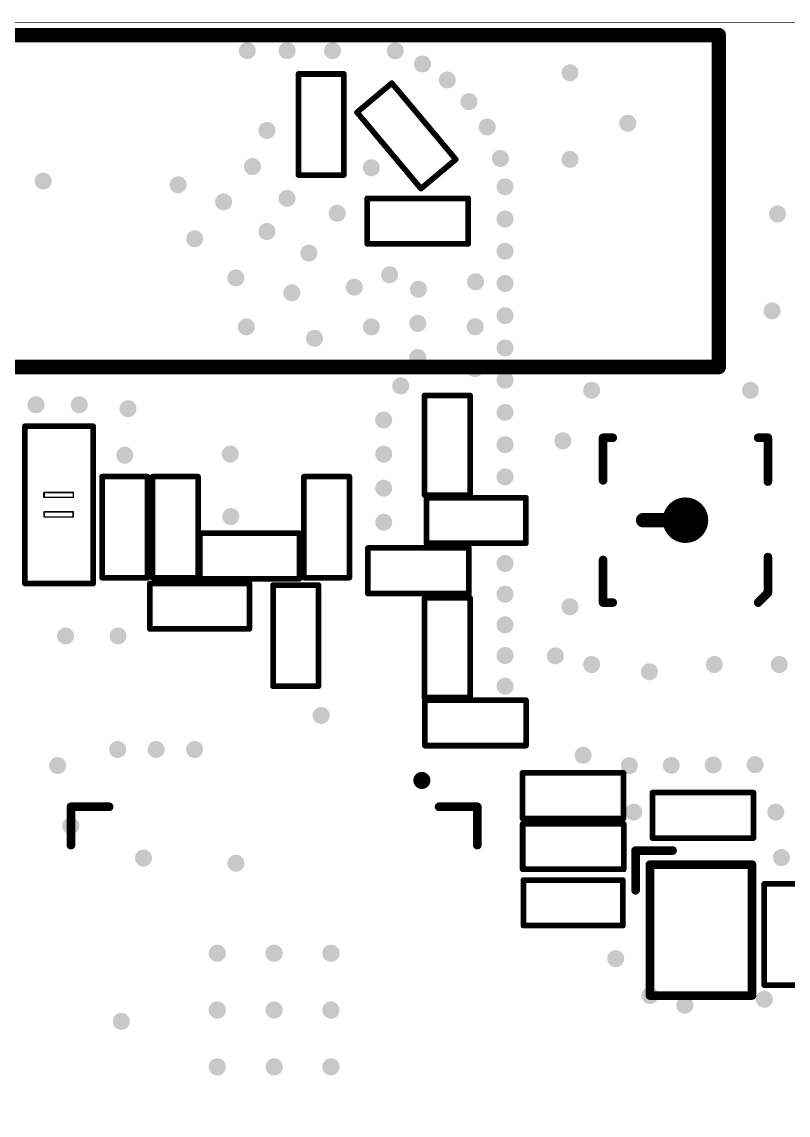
# Model space of a CAD drawing. Header units: millimetres. Extents: x -1.7 to 41.7, y -1.5 to 68.7.
# Drawn here: x 9.12 to 22.61, y 49.47 to 68.71 of the extents above; entities that cross this region are included whole.
import ezdxf

# ---------------------------------------------------------------- set-up
doc = ezdxf.new("R2010")
doc.units = ezdxf.units.MM
for name, color, linetype in [('KeepOutLayer', 6, 'Continuous'), ('TopOverlay', 2, 'Continuous'), ('ViaHoleLayer', 16, 'Continuous')]:
    doc.layers.add(name, color=color, linetype=linetype)

# ---------------------------------------------------------------- blocks, each defined once
blk = doc.blocks.new('RES_0402_19')
at = {"layer": 'TopOverlay', "const_width": 0.1}
for points in [[(-0.876, -0.4), (-0.876, 0.4)], [(-0.876, 0.4), (0.876, 0.4)], [(0.876, -0.4), (0.876, 0.4)], [(-0.876, -0.4), (0.876, -0.4)]]:
    blk.add_lwpolyline(points, dxfattribs=at)
at = {"layer": 'TopOverlay', "const_width": 0.05}
for points in [[(-0.901, 0.4, 1), (-0.851, 0.4, 1)], [(-0.901, 0.4, 1), (-0.851, 0.4, 1)], [(0.851, 0.4, 1), (0.901, 0.4, 1)], [(0.851, 0.4, 1), (0.901, 0.4, 1)], [(-0.901, -0.4, 1), (-0.851, -0.4, 1)], [(-0.901, -0.4, 1), (-0.851, -0.4, 1)], [(0.851, -0.4, 1), (0.901, -0.4, 1)], [(0.851, -0.4, 1), (0.901, -0.4, 1)]]:
    blk.add_lwpolyline(points, format="xyb", close=True, dxfattribs=at)
blk = doc.blocks.new('CAP_0402_20')
at = {"layer": 'TopOverlay', "const_width": 0.1}
for points in [[(-0.889, 0.4), (-0.889, -0.4)], [(0.889, 0.4), (-0.889, 0.4)], [(0.889, 0.4), (0.889, -0.4)], [(0.889, -0.4), (-0.889, -0.4)]]:
    blk.add_lwpolyline(points, dxfattribs=at)
at = {"layer": 'TopOverlay', "const_width": 0.05}
for points in [[(-0.914, 0.4, 1), (-0.864, 0.4, 1)], [(-0.914, 0.4, 1), (-0.864, 0.4, 1)], [(0.864, 0.4, 1), (0.914, 0.4, 1)], [(0.864, 0.4, 1), (0.914, 0.4, 1)], [(-0.914, -0.4, 1), (-0.864, -0.4, 1)], [(-0.914, -0.4, 1), (-0.864, -0.4, 1)], [(0.864, -0.4, 1), (0.914, -0.4, 1)], [(0.864, -0.4, 1), (0.914, -0.4, 1)]]:
    blk.add_lwpolyline(points, format="xyb", close=True, dxfattribs=at)
blk = doc.blocks.new('CAP_0402_21')
at = {"layer": 'TopOverlay', "const_width": 0.1}
for points in [[(-0.889, -0.4), (-0.889, 0.4)], [(0.889, 0.4), (-0.889, 0.4)], [(0.889, -0.4), (0.889, 0.4)], [(0.889, -0.4), (-0.889, -0.4)]]:
    blk.add_lwpolyline(points, dxfattribs=at)
at = {"layer": 'TopOverlay', "const_width": 0.05}
for points in [[(-0.914, 0.4, 1), (-0.864, 0.4, 1)], [(-0.914, 0.4, 1), (-0.864, 0.4, 1)], [(0.864, 0.4, 1), (0.914, 0.4, 1)], [(0.864, 0.4, 1), (0.914, 0.4, 1)], [(-0.914, -0.4, 1), (-0.864, -0.4, 1)], [(-0.914, -0.4, 1), (-0.864, -0.4, 1)], [(0.864, -0.4, 1), (0.914, -0.4, 1)], [(0.864, -0.4, 1), (0.914, -0.4, 1)]]:
    blk.add_lwpolyline(points, format="xyb", close=True, dxfattribs=at)
blk = doc.blocks.new('RES_0402_76')
at = {"layer": 'TopOverlay', "const_width": 0.1}
for points in [[(-0.876, -0.4), (-0.876, 0.4)], [(-0.876, 0.4), (0.876, 0.4)], [(0.876, -0.4), (0.876, 0.4)], [(-0.876, -0.4), (0.876, -0.4)]]:
    blk.add_lwpolyline(points, dxfattribs=at)
at = {"layer": 'TopOverlay', "const_width": 0.05}
for points in [[(-0.901, 0.4, 1), (-0.851, 0.4, 1)], [(-0.901, 0.4, 1), (-0.851, 0.4, 1)], [(0.851, 0.4, 1), (0.901, 0.4, 1)], [(0.851, 0.4, 1), (0.901, 0.4, 1)], [(-0.901, -0.4, 1), (-0.851, -0.4, 1)], [(-0.901, -0.4, 1), (-0.851, -0.4, 1)], [(0.851, -0.4, 1), (0.901, -0.4, 1)], [(0.851, -0.4, 1), (0.901, -0.4, 1)]]:
    blk.add_lwpolyline(points, format="xyb", close=True, dxfattribs=at)
blk = doc.blocks.new('QFN_56_7X7_78')
at = {"layer": 'ViaHoleLayer'}
h = blk.add_hatch(color=16, dxfattribs=at)
edge = h.paths.add_edge_path()
edge.add_arc((-1, 1), 0.152, 0, 360)
h = blk.add_hatch(color=16, dxfattribs=at)
edge = h.paths.add_edge_path()
edge.add_arc((0, 1), 0.152, 0, 360)
h = blk.add_hatch(color=16, dxfattribs=at)
edge = h.paths.add_edge_path()
edge.add_arc((1, 1), 0.152, 0, 360)
h = blk.add_hatch(color=16, dxfattribs=at)
edge = h.paths.add_edge_path()
edge.add_arc((-1, 0), 0.152, 0, 360)
h = blk.add_hatch(color=16, dxfattribs=at)
edge = h.paths.add_edge_path()
edge.add_arc((0, 0), 0.152, 0, 360)
h = blk.add_hatch(color=16, dxfattribs=at)
edge = h.paths.add_edge_path()
edge.add_arc((1, 0), 0.152, 0, 360)
h = blk.add_hatch(color=16, dxfattribs=at)
edge = h.paths.add_edge_path()
edge.add_arc((-1, -1), 0.152, 0, 360)
h = blk.add_hatch(color=16, dxfattribs=at)
edge = h.paths.add_edge_path()
edge.add_arc((0.001, -1), 0.152, 0, 360)
h = blk.add_hatch(color=16, dxfattribs=at)
edge = h.paths.add_edge_path()
edge.add_arc((1, -1), 0.152, 0, 360)
at = {"layer": 'TopOverlay', "const_width": 0.152}
for points in [[(-2.903, 3.576), (-3.576, 3.576)], [(-3.576, 2.903), (-3.576, 3.576)], [(3.576, 3.576), (2.903, 3.576)], [(3.576, 2.903), (3.576, 3.576)], [(-3.576, -3.576), (-3.576, -2.903)], [(3.576, -3.576), (3.576, -2.903)], [(-2.903, -3.576), (-3.576, -3.576)], [(3.576, -3.576), (2.903, -3.576)]]:
    blk.add_lwpolyline(points, dxfattribs=at)
at = {"layer": 'TopOverlay'}
for points, const_width in [([(-3.614, 3.576, 1), (-3.538, 3.576, 1)], 0.0762), ([(-3.614, 3.576, 1), (-3.538, 3.576, 1)], 0.0762), ([(-2.941, 3.576, 1), (-2.864, 3.576, 1)], 0.0762), ([(2.864, 3.576, 1), (2.941, 3.576, 1)], 0.0762), ([(3.538, 3.576, 1), (3.614, 3.576, 1)], 0.0762), ([(3.538, 3.576, 1), (3.614, 3.576, 1)], 0.0762), ([(-3.614, 2.903, 1), (-3.538, 2.903, 1)], 0.0762), ([(3.538, 2.903, 1), (3.614, 2.903, 1)], 0.0762), ([(-3.965, 2.6, 1), (-4.115, 2.6, 1)], 0.15), ([(-4.152, 2.6, 1), (-4.077, 2.6, 1)], 0.075), ([(-4.002, 2.6, 1), (-3.927, 2.6, 1)], 0.075), ([(-3.614, -2.903, 1), (-3.538, -2.903, 1)], 0.0762), ([(3.538, -2.903, 1), (3.614, -2.903, 1)], 0.0762), ([(-3.614, -3.576, 1), (-3.538, -3.576, 1)], 0.0762), ([(-3.614, -3.576, 1), (-3.538, -3.576, 1)], 0.0762), ([(-2.941, -3.576, 1), (-2.864, -3.576, 1)], 0.0762), ([(2.864, -3.576, 1), (2.941, -3.576, 1)], 0.0762), ([(3.538, -3.576, 1), (3.614, -3.576, 1)], 0.0762), ([(3.538, -3.576, 1), (3.614, -3.576, 1)], 0.0762)]:
    blk.add_lwpolyline(points, format="xyb", close=True, dxfattribs=dict(at, const_width=const_width))
blk = doc.blocks.new('SMD_2016_79')
at = {"layer": 'TopOverlay', "const_width": 0.152}
for points in [[(1.202, 0.899), (-1.1, 0.899)], [(-1.1, -0.851), (-1.1, 0.899)], [(1.202, -0.899), (1.202, 0.899)], [(-1.349, -1.151), (-1.349, -0.5)], [(-1.1, -0.899), (-1.1, -0.851)], [(1.202, -0.899), (-1.1, -0.899)], [(-0.65, -1.151), (-1.349, -1.151)]]:
    blk.add_lwpolyline(points, dxfattribs=at)
at = {"layer": 'TopOverlay', "const_width": 0.0762}
for points in [[(-1.138, 0.899, 1), (-1.062, 0.899, 1)], [(-1.138, 0.899, 1), (-1.062, 0.899, 1)], [(1.164, 0.899, 1), (1.24, 0.899, 1)], [(1.164, 0.899, 1), (1.24, 0.899, 1)], [(-1.387, -0.5, 1), (-1.311, -0.5, 1)], [(-1.138, -0.851, 1), (-1.062, -0.851, 1)], [(-1.138, -0.851, 1), (-1.062, -0.851, 1)], [(-1.138, -0.899, 1), (-1.062, -0.899, 1)], [(-1.138, -0.899, 1), (-1.062, -0.899, 1)], [(1.164, -0.899, 1), (1.24, -0.899, 1)], [(1.164, -0.899, 1), (1.24, -0.899, 1)], [(-1.387, -1.151, 1), (-1.311, -1.151, 1)], [(-1.387, -1.151, 1), (-1.311, -1.151, 1)], [(-0.688, -1.151, 1), (-0.612, -1.151, 1)]]:
    blk.add_lwpolyline(points, format="xyb", close=True, dxfattribs=at)
blk = doc.blocks.new('RES_0402_86')
at = {"layer": 'TopOverlay', "const_width": 0.1}
for points in [[(-0.876, 0.4), (-0.876, -0.4)], [(0.876, 0.4), (-0.876, 0.4)], [(0.876, 0.4), (0.876, -0.4)], [(0.876, -0.4), (-0.876, -0.4)]]:
    blk.add_lwpolyline(points, dxfattribs=at)
at = {"layer": 'TopOverlay', "const_width": 0.05}
for points in [[(-0.901, 0.4, 1), (-0.851, 0.4, 1)], [(-0.901, 0.4, 1), (-0.851, 0.4, 1)], [(0.851, 0.4, 1), (0.901, 0.4, 1)], [(0.851, 0.4, 1), (0.901, 0.4, 1)], [(-0.901, -0.4, 1), (-0.851, -0.4, 1)], [(-0.901, -0.4, 1), (-0.851, -0.4, 1)], [(0.851, -0.4, 1), (0.901, -0.4, 1)], [(0.851, -0.4, 1), (0.901, -0.4, 1)]]:
    blk.add_lwpolyline(points, format="xyb", close=True, dxfattribs=at)
blk = doc.blocks.new('RES_0402_88')
at = {"layer": 'TopOverlay', "const_width": 0.1}
for points in [[(-0.876, 0.4), (-0.876, -0.4)], [(-0.876, 0.4), (0.876, 0.4)], [(0.876, 0.4), (0.876, -0.4)], [(-0.876, -0.4), (0.876, -0.4)]]:
    blk.add_lwpolyline(points, dxfattribs=at)
at = {"layer": 'TopOverlay', "const_width": 0.05}
for points in [[(-0.901, 0.4, 1), (-0.851, 0.4, 1)], [(-0.901, 0.4, 1), (-0.851, 0.4, 1)], [(0.851, 0.4, 1), (0.901, 0.4, 1)], [(0.851, 0.4, 1), (0.901, 0.4, 1)], [(-0.901, -0.4, 1), (-0.851, -0.4, 1)], [(-0.901, -0.4, 1), (-0.851, -0.4, 1)], [(0.851, -0.4, 1), (0.901, -0.4, 1)], [(0.851, -0.4, 1), (0.901, -0.4, 1)]]:
    blk.add_lwpolyline(points, format="xyb", close=True, dxfattribs=at)
blk = doc.blocks.new('RES_0402_91')
at = {"layer": 'TopOverlay', "const_width": 0.1}
for points in [[(-0.876, -0.4), (-0.876, 0.4)], [(-0.876, 0.4), (0.876, 0.4)], [(0.876, -0.4), (0.876, 0.4)], [(-0.876, -0.4), (0.876, -0.4)]]:
    blk.add_lwpolyline(points, dxfattribs=at)
at = {"layer": 'TopOverlay', "const_width": 0.05}
for points in [[(-0.901, 0.4, 1), (-0.851, 0.4, 1)], [(-0.901, 0.4, 1), (-0.851, 0.4, 1)], [(0.851, 0.4, 1), (0.901, 0.4, 1)], [(0.851, 0.4, 1), (0.901, 0.4, 1)], [(-0.901, -0.4, 1), (-0.851, -0.4, 1)], [(-0.901, -0.4, 1), (-0.851, -0.4, 1)], [(0.851, -0.4, 1), (0.901, -0.4, 1)], [(0.851, -0.4, 1), (0.901, -0.4, 1)]]:
    blk.add_lwpolyline(points, format="xyb", close=True, dxfattribs=at)
blk = doc.blocks.new('ANT_IPEX_1_96')
at = {"layer": 'TopOverlay'}
for points, const_width in [([(-1.4, 1.45), (-1.45, 1.45)], 0.152), ([(-1.45, 1.4), (-1.45, 1.45)], 0.152), ([(-1.45, 1.28), (-1.45, 1.4)], 0.152), ([(-0.68, 1.45), (-1.4, 1.45)], 0.152), ([(1.1, 1.45), (0.65, 1.45)], 0.152), ([(1.28, 1.45), (1.1, 1.45)], 0.152), ([(1.447, 1.28), (1.277, 1.45)], 0.152), ([(1.45, 1.28), (1.28, 1.45)], 0.152), ([(1.45, 1.28), (1.447, 1.28)], 0.152), ([(0, -0.744), (0, -0.3)], 0.254), ([(-1.45, -1.3), (-1.45, -1.28)], 0.152), ([(-1.45, -1.45), (-1.45, -1.3)], 0.152), ([(1.45, -1.3), (1.45, -1.28)], 0.152), ([(1.45, -1.45), (1.45, -1.3)], 0.152), ([(-0.701, -1.45), (-1.45, -1.45)], 0.152), ([(1.097, -1.45), (0.701, -1.45)], 0.152), ([(1.45, -1.45), (1.097, -1.45)], 0.152)]:
    blk.add_lwpolyline(points, dxfattribs=dict(at, const_width=const_width))
for points, const_width in [([(-1.488, 1.45, 1), (-1.412, 1.45, 1)], 0.076), ([(-1.488, 1.45, 1), (-1.412, 1.45, 1)], 0.076), ([(-1.488, 1.4, 1), (-1.412, 1.4, 1)], 0.076), ([(-1.488, 1.4, 1), (-1.412, 1.4, 1)], 0.076), ([(-1.488, 1.28, 1), (-1.412, 1.28, 1)], 0.076), ([(-1.438, 1.45, 1), (-1.362, 1.45, 1)], 0.076), ([(-1.438, 1.45, 1), (-1.362, 1.45, 1)], 0.076), ([(-0.718, 1.45, 1), (-0.642, 1.45, 1)], 0.076), ([(0.612, 1.45, 1), (0.688, 1.45, 1)], 0.076), ([(1.062, 1.45, 1), (1.138, 1.45, 1)], 0.076), ([(1.062, 1.45, 1), (1.138, 1.45, 1)], 0.076), ([(1.239, 1.45, 1), (1.315, 1.45, 1)], 0.076), ([(1.242, 1.45, 1), (1.318, 1.45, 1)], 0.076), ([(1.242, 1.45, 1), (1.318, 1.45, 1)], 0.076), ([(1.409, 1.28, 1), (1.485, 1.28, 1)], 0.076), ([(1.409, 1.28, 1), (1.485, 1.28, 1)], 0.076), ([(1.412, 1.28, 1), (1.488, 1.28, 1)], 0.076), ([(1.412, 1.28, 1), (1.488, 1.28, 1)], 0.076), ([(0.2, 0, 1), (-0.2, 0, 1)], 0.4), ([(-0.3, 0, 1), (-0.1, 0, 1)], 0.2), ([(0.1, 0, 1), (0.3, 0, 1)], 0.2), ([(-0.064, -0.3, 1), (0.064, -0.3, 1)], 0.127), ([(-0.064, -0.744, 1), (0.064, -0.744, 1)], 0.127), ([(-1.488, -1.28, 1), (-1.412, -1.28, 1)], 0.076), ([(-1.488, -1.3, 1), (-1.412, -1.3, 1)], 0.076), ([(-1.488, -1.3, 1), (-1.412, -1.3, 1)], 0.076), ([(1.412, -1.28, 1), (1.488, -1.28, 1)], 0.076), ([(1.412, -1.3, 1), (1.488, -1.3, 1)], 0.076), ([(1.412, -1.3, 1), (1.488, -1.3, 1)], 0.076), ([(-1.488, -1.45, 1), (-1.412, -1.45, 1)], 0.076), ([(-1.488, -1.45, 1), (-1.412, -1.45, 1)], 0.076), ([(-0.739, -1.45, 1), (-0.663, -1.45, 1)], 0.076), ([(0.663, -1.45, 1), (0.739, -1.45, 1)], 0.076), ([(1.059, -1.45, 1), (1.135, -1.45, 1)], 0.076), ([(1.059, -1.45, 1), (1.135, -1.45, 1)], 0.076), ([(1.412, -1.45, 1), (1.488, -1.45, 1)], 0.076), ([(1.412, -1.45, 1), (1.488, -1.45, 1)], 0.076)]:
    blk.add_lwpolyline(points, format="xyb", close=True, dxfattribs=dict(at, const_width=const_width))
blk = doc.blocks.new('ANT_2_4G_3D_97')
at = {"layer": 'TopOverlay', "const_width": 0.254}
for points in [[(-7.937, 2.822), (6.363, 2.822)], [(-7.937, -3.02), (-7.937, 2.822)], [(6.363, -3.02), (6.363, 2.822)], [(-7.937, -3.02), (6.363, -3.02)]]:
    blk.add_lwpolyline(points, dxfattribs=at)
at = {"layer": 'TopOverlay', "const_width": 0.127}
for points in [[(-8.001, 2.822, 1), (-7.874, 2.822, 1)], [(-8.001, 2.822, 1), (-7.874, 2.822, 1)], [(6.299, 2.822, 1), (6.426, 2.822, 1)], [(6.299, 2.822, 1), (6.426, 2.822, 1)], [(-8.001, -3.02, 1), (-7.874, -3.02, 1)], [(-8.001, -3.02, 1), (-7.874, -3.02, 1)], [(6.299, -3.02, 1), (6.426, -3.02, 1)], [(6.299, -3.02, 1), (6.426, -3.02, 1)]]:
    blk.add_lwpolyline(points, format="xyb", close=True, dxfattribs=at)
blk = doc.blocks.new('RES_0402_98')
at = {"layer": 'TopOverlay', "const_width": 0.1}
for points in [[(-0.876, -0.4), (-0.876, 0.4)], [(0.876, 0.4), (-0.876, 0.4)], [(0.876, -0.4), (0.876, 0.4)], [(0.876, -0.4), (-0.876, -0.4)]]:
    blk.add_lwpolyline(points, dxfattribs=at)
at = {"layer": 'TopOverlay', "const_width": 0.05}
for points in [[(-0.901, 0.4, 1), (-0.851, 0.4, 1)], [(-0.901, 0.4, 1), (-0.851, 0.4, 1)], [(0.851, 0.4, 1), (0.901, 0.4, 1)], [(0.851, 0.4, 1), (0.901, 0.4, 1)], [(-0.901, -0.4, 1), (-0.851, -0.4, 1)], [(-0.901, -0.4, 1), (-0.851, -0.4, 1)], [(0.851, -0.4, 1), (0.901, -0.4, 1)], [(0.851, -0.4, 1), (0.901, -0.4, 1)]]:
    blk.add_lwpolyline(points, format="xyb", close=True, dxfattribs=at)
blk = doc.blocks.new('RES_0402_99')
at = {"layer": 'TopOverlay', "const_width": 0.1}
for points in [[(-0.876, -0.4), (-0.876, 0.4)], [(-0.876, 0.4), (0.876, 0.4)], [(0.876, -0.4), (0.876, 0.4)], [(-0.876, -0.4), (0.876, -0.4)]]:
    blk.add_lwpolyline(points, dxfattribs=at)
at = {"layer": 'TopOverlay', "const_width": 0.05}
for points in [[(-0.901, 0.4, 1), (-0.851, 0.4, 1)], [(-0.901, 0.4, 1), (-0.851, 0.4, 1)], [(0.851, 0.4, 1), (0.901, 0.4, 1)], [(0.851, 0.4, 1), (0.901, 0.4, 1)], [(-0.901, -0.4, 1), (-0.851, -0.4, 1)], [(-0.901, -0.4, 1), (-0.851, -0.4, 1)], [(0.851, -0.4, 1), (0.901, -0.4, 1)], [(0.851, -0.4, 1), (0.901, -0.4, 1)]]:
    blk.add_lwpolyline(points, format="xyb", close=True, dxfattribs=at)
blk = doc.blocks.new('CAP_0402_104')
at = {"layer": 'TopOverlay', "const_width": 0.1}
for points in [[(-0.889, -0.4), (-0.889, 0.4)], [(0.889, 0.4), (-0.889, 0.4)], [(0.889, -0.4), (0.889, 0.4)], [(0.889, -0.4), (-0.889, -0.4)]]:
    blk.add_lwpolyline(points, dxfattribs=at)
at = {"layer": 'TopOverlay', "const_width": 0.05}
for points in [[(-0.914, 0.4, 1), (-0.864, 0.4, 1)], [(-0.914, 0.4, 1), (-0.864, 0.4, 1)], [(0.864, 0.4, 1), (0.914, 0.4, 1)], [(0.864, 0.4, 1), (0.914, 0.4, 1)], [(-0.914, -0.4, 1), (-0.864, -0.4, 1)], [(-0.914, -0.4, 1), (-0.864, -0.4, 1)], [(0.864, -0.4, 1), (0.914, -0.4, 1)], [(0.864, -0.4, 1), (0.914, -0.4, 1)]]:
    blk.add_lwpolyline(points, format="xyb", close=True, dxfattribs=at)
blk = doc.blocks.new('CAP_0402_105')
at = {"layer": 'TopOverlay', "const_width": 0.1}
for points in [[(-0.889, -0.4), (-0.889, 0.4)], [(-0.889, 0.4), (0.889, 0.4)], [(0.889, -0.4), (0.889, 0.4)], [(-0.889, -0.4), (0.889, -0.4)]]:
    blk.add_lwpolyline(points, dxfattribs=at)
at = {"layer": 'TopOverlay', "const_width": 0.05}
for points in [[(-0.914, 0.4, 1), (-0.864, 0.4, 1)], [(-0.914, 0.4, 1), (-0.864, 0.4, 1)], [(0.864, 0.4, 1), (0.914, 0.4, 1)], [(0.864, 0.4, 1), (0.914, 0.4, 1)], [(-0.914, -0.4, 1), (-0.864, -0.4, 1)], [(-0.914, -0.4, 1), (-0.864, -0.4, 1)], [(0.864, -0.4, 1), (0.914, -0.4, 1)], [(0.864, -0.4, 1), (0.914, -0.4, 1)]]:
    blk.add_lwpolyline(points, format="xyb", close=True, dxfattribs=at)
blk = doc.blocks.new('CAP_0402_106')
at = {"layer": 'TopOverlay', "const_width": 0.1}
for points in [[(-0.889, 0.4), (-0.889, -0.4)], [(0.889, 0.4), (-0.889, 0.4)], [(0.889, 0.4), (0.889, -0.4)], [(0.889, -0.4), (-0.889, -0.4)]]:
    blk.add_lwpolyline(points, dxfattribs=at)
at = {"layer": 'TopOverlay', "const_width": 0.05}
for points in [[(-0.914, 0.4, 1), (-0.864, 0.4, 1)], [(-0.914, 0.4, 1), (-0.864, 0.4, 1)], [(0.864, 0.4, 1), (0.914, 0.4, 1)], [(0.864, 0.4, 1), (0.914, 0.4, 1)], [(-0.914, -0.4, 1), (-0.864, -0.4, 1)], [(-0.914, -0.4, 1), (-0.864, -0.4, 1)], [(0.864, -0.4, 1), (0.914, -0.4, 1)], [(0.864, -0.4, 1), (0.914, -0.4, 1)]]:
    blk.add_lwpolyline(points, format="xyb", close=True, dxfattribs=at)
blk = doc.blocks.new('CAP_0402_107')
at = {"layer": 'TopOverlay', "const_width": 0.1}
for points in [[(-0.889, 0.4), (-0.889, -0.4)], [(-0.889, 0.4), (0.889, 0.4)], [(0.889, 0.4), (0.889, -0.4)], [(-0.889, -0.4), (0.889, -0.4)]]:
    blk.add_lwpolyline(points, dxfattribs=at)
at = {"layer": 'TopOverlay', "const_width": 0.05}
for points in [[(-0.914, 0.4, 1), (-0.864, 0.4, 1)], [(-0.914, 0.4, 1), (-0.864, 0.4, 1)], [(0.864, 0.4, 1), (0.914, 0.4, 1)], [(0.864, 0.4, 1), (0.914, 0.4, 1)], [(-0.914, -0.4, 1), (-0.864, -0.4, 1)], [(-0.914, -0.4, 1), (-0.864, -0.4, 1)], [(0.864, -0.4, 1), (0.914, -0.4, 1)], [(0.864, -0.4, 1), (0.914, -0.4, 1)]]:
    blk.add_lwpolyline(points, format="xyb", close=True, dxfattribs=at)
blk = doc.blocks.new('CAP_0402_108')
at = {"layer": 'TopOverlay', "const_width": 0.1}
for points in [[(-0.889, 0.4), (-0.889, -0.4)], [(-0.889, 0.4), (0.889, 0.4)], [(0.889, 0.4), (0.889, -0.4)], [(-0.889, -0.4), (0.889, -0.4)]]:
    blk.add_lwpolyline(points, dxfattribs=at)
at = {"layer": 'TopOverlay', "const_width": 0.05}
for points in [[(-0.914, 0.4, 1), (-0.864, 0.4, 1)], [(-0.914, 0.4, 1), (-0.864, 0.4, 1)], [(0.864, 0.4, 1), (0.914, 0.4, 1)], [(0.864, 0.4, 1), (0.914, 0.4, 1)], [(-0.914, -0.4, 1), (-0.864, -0.4, 1)], [(-0.914, -0.4, 1), (-0.864, -0.4, 1)], [(0.864, -0.4, 1), (0.914, -0.4, 1)], [(0.864, -0.4, 1), (0.914, -0.4, 1)]]:
    blk.add_lwpolyline(points, format="xyb", close=True, dxfattribs=at)
blk = doc.blocks.new('CAP_0402_109')
at = {"layer": 'TopOverlay', "const_width": 0.1}
for points in [[(-0.889, 0.4), (-0.889, -0.4)], [(-0.889, 0.4), (0.889, 0.4)], [(0.889, 0.4), (0.889, -0.4)], [(-0.889, -0.4), (0.889, -0.4)]]:
    blk.add_lwpolyline(points, dxfattribs=at)
at = {"layer": 'TopOverlay', "const_width": 0.05}
for points in [[(-0.914, 0.4, 1), (-0.864, 0.4, 1)], [(-0.914, 0.4, 1), (-0.864, 0.4, 1)], [(0.864, 0.4, 1), (0.914, 0.4, 1)], [(0.864, 0.4, 1), (0.914, 0.4, 1)], [(-0.914, -0.4, 1), (-0.864, -0.4, 1)], [(-0.914, -0.4, 1), (-0.864, -0.4, 1)], [(0.864, -0.4, 1), (0.914, -0.4, 1)], [(0.864, -0.4, 1), (0.914, -0.4, 1)]]:
    blk.add_lwpolyline(points, format="xyb", close=True, dxfattribs=at)
blk = doc.blocks.new('CAP_0603_110')
at = {"layer": 'TopOverlay'}
for p, q in [((-0.221, -0.266), (-0.221, 0.248)), ((-0.221, 0.248), (-0.132, 0.248)), ((-0.132, 0.248), (-0.132, -0.266)), ((0.211, 0.248), (0.122, 0.248)), ((0.122, 0.248), (0.122, -0.266)), ((0.211, -0.266), (0.211, 0.248)), ((-0.132, -0.266), (-0.221, -0.266)), ((0.122, -0.266), (0.211, -0.266))]:
    blk.add_line(p, q, dxfattribs=at)
for points, const_width in [([(-1.384, -0.6), (-1.384, 0.6)], 0.1), ([(1.384, 0.6), (-1.384, 0.6)], 0.1), ([(1.384, -0.6), (1.384, 0.6)], 0.1), ([(-0.221, -0.261), (-0.221, 0.253)], 0.0254), ([(-0.132, 0.253), (-0.221, 0.253)], 0.0254), ([(-0.132, -0.261), (-0.132, 0.253)], 0.0254), ([(0.122, -0.261), (0.122, 0.253)], 0.0254), ([(0.211, 0.253), (0.122, 0.253)], 0.0254), ([(0.211, -0.261), (0.211, 0.253)], 0.0254), ([(-0.132, -0.261), (-0.221, -0.261)], 0.0254), ([(0.211, -0.261), (0.122, -0.261)], 0.0254), ([(1.384, -0.6), (-1.384, -0.6)], 0.1)]:
    blk.add_lwpolyline(points, dxfattribs=dict(at, const_width=const_width))
for points, const_width in [([(-1.409, 0.6, 1), (-1.359, 0.6, 1)], 0.05), ([(-1.409, 0.6, 1), (-1.359, 0.6, 1)], 0.05), ([(1.359, 0.6, 1), (1.409, 0.6, 1)], 0.05), ([(1.359, 0.6, 1), (1.409, 0.6, 1)], 0.05), ([(-0.227, 0.253, 1), (-0.215, 0.253, 1)], 0.0127), ([(-0.227, 0.253, 1), (-0.215, 0.253, 1)], 0.0127), ([(-0.139, 0.253, 1), (-0.126, 0.253, 1)], 0.0127), ([(-0.139, 0.253, 1), (-0.126, 0.253, 1)], 0.0127), ([(0.115, 0.253, 1), (0.128, 0.253, 1)], 0.0127), ([(0.115, 0.253, 1), (0.128, 0.253, 1)], 0.0127), ([(0.204, 0.253, 1), (0.217, 0.253, 1)], 0.0127), ([(0.204, 0.253, 1), (0.217, 0.253, 1)], 0.0127), ([(-0.227, -0.261, 1), (-0.215, -0.261, 1)], 0.0127), ([(-0.227, -0.261, 1), (-0.215, -0.261, 1)], 0.0127), ([(-0.139, -0.261, 1), (-0.126, -0.261, 1)], 0.0127), ([(-0.139, -0.261, 1), (-0.126, -0.261, 1)], 0.0127), ([(0.115, -0.261, 1), (0.128, -0.261, 1)], 0.0127), ([(0.115, -0.261, 1), (0.128, -0.261, 1)], 0.0127), ([(0.204, -0.261, 1), (0.217, -0.261, 1)], 0.0127), ([(0.204, -0.261, 1), (0.217, -0.261, 1)], 0.0127), ([(-1.409, -0.6, 1), (-1.359, -0.6, 1)], 0.05), ([(-1.409, -0.6, 1), (-1.359, -0.6, 1)], 0.05), ([(1.359, -0.6, 1), (1.409, -0.6, 1)], 0.05), ([(1.359, -0.6, 1), (1.409, -0.6, 1)], 0.05)]:
    blk.add_lwpolyline(points, format="xyb", close=True, dxfattribs=dict(at, const_width=const_width))
blk = doc.blocks.new('CAP_0402_112')
at = {"layer": 'TopOverlay', "const_width": 0.1}
for points in [[(-0.889, -0.4), (-0.889, 0.4)], [(-0.889, 0.4), (0.889, 0.4)], [(0.889, -0.4), (0.889, 0.4)], [(-0.889, -0.4), (0.889, -0.4)]]:
    blk.add_lwpolyline(points, dxfattribs=at)
at = {"layer": 'TopOverlay', "const_width": 0.05}
for points in [[(-0.914, 0.4, 1), (-0.864, 0.4, 1)], [(-0.914, 0.4, 1), (-0.864, 0.4, 1)], [(0.864, 0.4, 1), (0.914, 0.4, 1)], [(0.864, 0.4, 1), (0.914, 0.4, 1)], [(-0.914, -0.4, 1), (-0.864, -0.4, 1)], [(-0.914, -0.4, 1), (-0.864, -0.4, 1)], [(0.864, -0.4, 1), (0.914, -0.4, 1)], [(0.864, -0.4, 1), (0.914, -0.4, 1)]]:
    blk.add_lwpolyline(points, format="xyb", close=True, dxfattribs=at)
blk = doc.blocks.new('CAP_0402_113')
at = {"layer": 'TopOverlay', "const_width": 0.1}
for points in [[(-0.889, -0.4), (-0.889, 0.4)], [(-0.889, 0.4), (0.889, 0.4)], [(0.889, -0.4), (0.889, 0.4)], [(-0.889, -0.4), (0.889, -0.4)]]:
    blk.add_lwpolyline(points, dxfattribs=at)
at = {"layer": 'TopOverlay', "const_width": 0.05}
for points in [[(-0.914, 0.4, 1), (-0.864, 0.4, 1)], [(-0.914, 0.4, 1), (-0.864, 0.4, 1)], [(0.864, 0.4, 1), (0.914, 0.4, 1)], [(0.864, 0.4, 1), (0.914, 0.4, 1)], [(-0.914, -0.4, 1), (-0.864, -0.4, 1)], [(-0.914, -0.4, 1), (-0.864, -0.4, 1)], [(0.864, -0.4, 1), (0.914, -0.4, 1)], [(0.864, -0.4, 1), (0.914, -0.4, 1)]]:
    blk.add_lwpolyline(points, format="xyb", close=True, dxfattribs=at)
blk = doc.blocks.new('CAP_0402_114')
at = {"layer": 'TopOverlay', "const_width": 0.1}
for points in [[(-0.889, 0.4), (-0.889, -0.4)], [(0.889, 0.4), (-0.889, 0.4)], [(0.889, 0.4), (0.889, -0.4)], [(0.889, -0.4), (-0.889, -0.4)]]:
    blk.add_lwpolyline(points, dxfattribs=at)
at = {"layer": 'TopOverlay', "const_width": 0.05}
for points in [[(-0.914, 0.4, 1), (-0.864, 0.4, 1)], [(-0.914, 0.4, 1), (-0.864, 0.4, 1)], [(0.864, 0.4, 1), (0.914, 0.4, 1)], [(0.864, 0.4, 1), (0.914, 0.4, 1)], [(-0.914, -0.4, 1), (-0.864, -0.4, 1)], [(-0.914, -0.4, 1), (-0.864, -0.4, 1)], [(0.864, -0.4, 1), (0.914, -0.4, 1)], [(0.864, -0.4, 1), (0.914, -0.4, 1)]]:
    blk.add_lwpolyline(points, format="xyb", close=True, dxfattribs=at)
blk = doc.blocks.new('CAP_0402_115')
at = {"layer": 'TopOverlay', "const_width": 0.1}
for points in [[(-0.889, -0.4), (-0.889, 0.4)], [(0.889, 0.4), (-0.889, 0.4)], [(0.889, -0.4), (0.889, 0.4)], [(0.889, -0.4), (-0.889, -0.4)]]:
    blk.add_lwpolyline(points, dxfattribs=at)
at = {"layer": 'TopOverlay', "const_width": 0.05}
for points in [[(-0.914, 0.4, 1), (-0.864, 0.4, 1)], [(-0.914, 0.4, 1), (-0.864, 0.4, 1)], [(0.864, 0.4, 1), (0.914, 0.4, 1)], [(0.864, 0.4, 1), (0.914, 0.4, 1)], [(-0.914, -0.4, 1), (-0.864, -0.4, 1)], [(-0.914, -0.4, 1), (-0.864, -0.4, 1)], [(0.864, -0.4, 1), (0.914, -0.4, 1)], [(0.864, -0.4, 1), (0.914, -0.4, 1)]]:
    blk.add_lwpolyline(points, format="xyb", close=True, dxfattribs=at)

msp = doc.modelspace()

# ---------------------------------------------------------------- hatches: boundary and pattern name
at = {"layer": 'ViaHoleLayer'}
h = msp.add_hatch(color=16, dxfattribs=at)
edge = h.paths.add_edge_path()
edge.add_arc((13.09, 68.2), 0.15, 0, 360)
h = msp.add_hatch(color=16, dxfattribs=at)
edge = h.paths.add_edge_path()
edge.add_arc((13.79, 68.2), 0.15, 0, 360)
h = msp.add_hatch(color=16, dxfattribs=at)
edge = h.paths.add_edge_path()
edge.add_arc((14.59, 68.2), 0.15, 0, 360)
h = msp.add_hatch(color=16, dxfattribs=at)
edge = h.paths.add_edge_path()
edge.add_arc((15.694, 68.195), 0.15, 0, 360)
h = msp.add_hatch(color=16, dxfattribs=at)
edge = h.paths.add_edge_path()
edge.add_arc((16.174, 67.965), 0.15, 0, 360)
h = msp.add_hatch(color=16, dxfattribs=at)
edge = h.paths.add_edge_path()
edge.add_arc((18.769, 67.811), 0.15, 0, 360)
h = msp.add_hatch(color=16, dxfattribs=at)
edge = h.paths.add_edge_path()
edge.add_arc((16.61, 67.684), 0.15, 0, 360)
h = msp.add_hatch(color=16, dxfattribs=at)
edge = h.paths.add_edge_path()
edge.add_arc((16.991, 67.303), 0.15, 0, 360)
h = msp.add_hatch(color=16, dxfattribs=at)
edge = h.paths.add_edge_path()
edge.add_arc((17.313, 66.857), 0.15, 0, 360)
h = msp.add_hatch(color=16, dxfattribs=at)
edge = h.paths.add_edge_path()
edge.add_arc((19.785, 66.922), 0.15, 0, 360)
h = msp.add_hatch(color=16, dxfattribs=at)
edge = h.paths.add_edge_path()
edge.add_arc((13.435, 66.795), 0.15, 0, 360)
h = msp.add_hatch(color=16, dxfattribs=at)
edge = h.paths.add_edge_path()
edge.add_arc((17.544, 66.303), 0.15, 0, 360)
h = msp.add_hatch(color=16, dxfattribs=at)
edge = h.paths.add_edge_path()
edge.add_arc((18.769, 66.287), 0.15, 0, 360)
h = msp.add_hatch(color=16, dxfattribs=at)
edge = h.paths.add_edge_path()
edge.add_arc((13.181, 66.16), 0.15, 0, 360)
h = msp.add_hatch(color=16, dxfattribs=at)
edge = h.paths.add_edge_path()
edge.add_arc((15.273, 66.138), 0.15, 0, 360)
h = msp.add_hatch(color=16, dxfattribs=at)
edge = h.paths.add_edge_path()
edge.add_arc((9.498, 65.906), 0.15, 0, 360)
h = msp.add_hatch(color=16, dxfattribs=at)
edge = h.paths.add_edge_path()
edge.add_arc((11.873, 65.838), 0.15, 0, 360)
h = msp.add_hatch(color=16, dxfattribs=at)
edge = h.paths.add_edge_path()
edge.add_arc((17.626, 65.805), 0.15, 0, 360)
h = msp.add_hatch(color=16, dxfattribs=at)
edge = h.paths.add_edge_path()
edge.add_arc((12.673, 65.538), 0.15, 0, 360)
h = msp.add_hatch(color=16, dxfattribs=at)
edge = h.paths.add_edge_path()
edge.add_arc((13.79, 65.6), 0.15, 0, 360)
h = msp.add_hatch(color=16, dxfattribs=at)
edge = h.paths.add_edge_path()
edge.add_arc((14.673, 65.338), 0.15, 0, 360)
h = msp.add_hatch(color=16, dxfattribs=at)
edge = h.paths.add_edge_path()
edge.add_arc((22.422, 65.326), 0.15, 0, 360)
h = msp.add_hatch(color=16, dxfattribs=at)
edge = h.paths.add_edge_path()
edge.add_arc((17.626, 65.238), 0.15, 0, 360)
h = msp.add_hatch(color=16, dxfattribs=at)
edge = h.paths.add_edge_path()
edge.add_arc((12.165, 64.89), 0.15, 0, 360)
h = msp.add_hatch(color=16, dxfattribs=at)
edge = h.paths.add_edge_path()
edge.add_arc((13.435, 65.017), 0.15, 0, 360)
h = msp.add_hatch(color=16, dxfattribs=at)
edge = h.paths.add_edge_path()
edge.add_arc((14.173, 64.638), 0.15, 0, 360)
h = msp.add_hatch(color=16, dxfattribs=at)
edge = h.paths.add_edge_path()
edge.add_arc((17.626, 64.67), 0.15, 0, 360)
h = msp.add_hatch(color=16, dxfattribs=at)
edge = h.paths.add_edge_path()
edge.add_arc((12.89, 64.2), 0.15, 0, 360)
h = msp.add_hatch(color=16, dxfattribs=at)
edge = h.paths.add_edge_path()
edge.add_arc((15.594, 64.255), 0.15, 0, 360)
h = msp.add_hatch(color=16, dxfattribs=at)
edge = h.paths.add_edge_path()
edge.add_arc((17.107, 64.134), 0.15, 0, 360)
h = msp.add_hatch(color=16, dxfattribs=at)
edge = h.paths.add_edge_path()
edge.add_arc((13.873, 63.938), 0.15, 0, 360)
h = msp.add_hatch(color=16, dxfattribs=at)
edge = h.paths.add_edge_path()
edge.add_arc((14.973, 64.038), 0.15, 0, 360)
h = msp.add_hatch(color=16, dxfattribs=at)
edge = h.paths.add_edge_path()
edge.add_arc((16.102, 64.001), 0.15, 0, 360)
h = msp.add_hatch(color=16, dxfattribs=at)
edge = h.paths.add_edge_path()
edge.add_arc((17.626, 64.103), 0.15, 0, 360)
h = msp.add_hatch(color=16, dxfattribs=at)
edge = h.paths.add_edge_path()
edge.add_arc((17.626, 63.536), 0.15, 0, 360)
h = msp.add_hatch(color=16, dxfattribs=at)
edge = h.paths.add_edge_path()
edge.add_arc((22.325, 63.62), 0.15, 0, 360)
h = msp.add_hatch(color=16, dxfattribs=at)
edge = h.paths.add_edge_path()
edge.add_arc((16.09, 63.4), 0.15, 0, 360)
h = msp.add_hatch(color=16, dxfattribs=at)
edge = h.paths.add_edge_path()
edge.add_arc((17.1, 63.341), 0.15, 0, 360)
h = msp.add_hatch(color=16, dxfattribs=at)
edge = h.paths.add_edge_path()
edge.add_arc((13.073, 63.338), 0.15, 0, 360)
h = msp.add_hatch(color=16, dxfattribs=at)
edge = h.paths.add_edge_path()
edge.add_arc((15.273, 63.338), 0.15, 0, 360)
h = msp.add_hatch(color=16, dxfattribs=at)
edge = h.paths.add_edge_path()
edge.add_arc((14.273, 63.138), 0.15, 0, 360)
h = msp.add_hatch(color=16, dxfattribs=at)
edge = h.paths.add_edge_path()
edge.add_arc((17.626, 62.968), 0.15, 0, 360)
h = msp.add_hatch(color=16, dxfattribs=at)
edge = h.paths.add_edge_path()
edge.add_arc((16.09, 62.8), 0.15, 0, 360)
h = msp.add_hatch(color=16, dxfattribs=at)
edge = h.paths.add_edge_path()
edge.add_arc((17.095, 62.606), 0.15, 0, 360)
h = msp.add_hatch(color=16, dxfattribs=at)
edge = h.paths.add_edge_path()
edge.add_arc((17.626, 62.401), 0.15, 0, 360)
h = msp.add_hatch(color=16, dxfattribs=at)
edge = h.paths.add_edge_path()
edge.add_arc((15.79, 62.3), 0.15, 0, 360)
h = msp.add_hatch(color=16, dxfattribs=at)
edge = h.paths.add_edge_path()
edge.add_arc((19.15, 62.223), 0.15, 0, 360)
h = msp.add_hatch(color=16, dxfattribs=at)
edge = h.paths.add_edge_path()
edge.add_arc((21.944, 62.223), 0.15, 0, 360)
h = msp.add_hatch(color=16, dxfattribs=at)
edge = h.paths.add_edge_path()
edge.add_arc((9.371, 61.969), 0.15, 0, 360)
h = msp.add_hatch(color=16, dxfattribs=at)
edge = h.paths.add_edge_path()
edge.add_arc((10.133, 61.969), 0.15, 0, 360)
h = msp.add_hatch(color=16, dxfattribs=at)
edge = h.paths.add_edge_path()
edge.add_arc((10.99, 61.9), 0.15, 0, 360)
h = msp.add_hatch(color=16, dxfattribs=at)
edge = h.paths.add_edge_path()
edge.add_arc((17.626, 61.834), 0.15, 0, 360)
h = msp.add_hatch(color=16, dxfattribs=at)
edge = h.paths.add_edge_path()
edge.add_arc((15.49, 61.7), 0.15, 0, 360)
h = msp.add_hatch(color=16, dxfattribs=at)
edge = h.paths.add_edge_path()
edge.add_arc((17.626, 61.266), 0.15, 0, 360)
h = msp.add_hatch(color=16, dxfattribs=at)
edge = h.paths.add_edge_path()
edge.add_arc((18.642, 61.334), 0.15, 0, 360)
h = msp.add_hatch(color=16, dxfattribs=at)
edge = h.paths.add_edge_path()
edge.add_arc((10.934, 61.08), 0.15, 0, 360)
h = msp.add_hatch(color=16, dxfattribs=at)
edge = h.paths.add_edge_path()
edge.add_arc((12.79, 61.1), 0.15, 0, 360)
h = msp.add_hatch(color=16, dxfattribs=at)
edge = h.paths.add_edge_path()
edge.add_arc((15.49, 61.1), 0.15, 0, 360)
h = msp.add_hatch(color=16, dxfattribs=at)
edge = h.paths.add_edge_path()
edge.add_arc((17.626, 60.699), 0.15, 0, 360)
h = msp.add_hatch(color=16, dxfattribs=at)
edge = h.paths.add_edge_path()
edge.add_arc((15.49, 60.5), 0.15, 0, 360)
h = msp.add_hatch(color=16, dxfattribs=at)
edge = h.paths.add_edge_path()
edge.add_arc((12.8, 60), 0.15, 0, 360)
h = msp.add_hatch(color=16, dxfattribs=at)
edge = h.paths.add_edge_path()
edge.add_arc((15.49, 59.9), 0.15, 0, 360)
h = msp.add_hatch(color=16, dxfattribs=at)
edge = h.paths.add_edge_path()
edge.add_arc((17.626, 59.175), 0.15, 0, 360)
h = msp.add_hatch(color=16, dxfattribs=at)
edge = h.paths.add_edge_path()
edge.add_arc((17.626, 58.635), 0.15, 0, 360)
h = msp.add_hatch(color=16, dxfattribs=at)
edge = h.paths.add_edge_path()
edge.add_arc((18.769, 58.413), 0.15, 0, 360)
h = msp.add_hatch(color=16, dxfattribs=at)
edge = h.paths.add_edge_path()
edge.add_arc((17.626, 58.096), 0.15, 0, 360)
h = msp.add_hatch(color=16, dxfattribs=at)
edge = h.paths.add_edge_path()
edge.add_arc((9.892, 57.9), 0.15, 0, 360)
h = msp.add_hatch(color=16, dxfattribs=at)
edge = h.paths.add_edge_path()
edge.add_arc((10.815, 57.9), 0.15, 0, 360)
h = msp.add_hatch(color=16, dxfattribs=at)
edge = h.paths.add_edge_path()
edge.add_arc((17.626, 57.556), 0.15, 0, 360)
h = msp.add_hatch(color=16, dxfattribs=at)
edge = h.paths.add_edge_path()
edge.add_arc((18.511, 57.549), 0.15, 0, 360)
h = msp.add_hatch(color=16, dxfattribs=at)
edge = h.paths.add_edge_path()
edge.add_arc((19.15, 57.397), 0.15, 0, 360)
h = msp.add_hatch(color=16, dxfattribs=at)
edge = h.paths.add_edge_path()
edge.add_arc((21.309, 57.397), 0.15, 0, 360)
h = msp.add_hatch(color=16, dxfattribs=at)
edge = h.paths.add_edge_path()
edge.add_arc((22.452, 57.397), 0.15, 0, 360)
h = msp.add_hatch(color=16, dxfattribs=at)
edge = h.paths.add_edge_path()
edge.add_arc((20.166, 57.27), 0.15, 0, 360)
h = msp.add_hatch(color=16, dxfattribs=at)
edge = h.paths.add_edge_path()
edge.add_arc((17.626, 57.016), 0.15, 0, 360)
h = msp.add_hatch(color=16, dxfattribs=at)
edge = h.paths.add_edge_path()
edge.add_arc((14.39, 56.5), 0.15, 0, 360)
h = msp.add_hatch(color=16, dxfattribs=at)
edge = h.paths.add_edge_path()
edge.add_arc((10.809, 55.902), 0.15, 0, 360)
h = msp.add_hatch(color=16, dxfattribs=at)
edge = h.paths.add_edge_path()
edge.add_arc((11.486, 55.902), 0.15, 0, 360)
h = msp.add_hatch(color=16, dxfattribs=at)
edge = h.paths.add_edge_path()
edge.add_arc((12.163, 55.902), 0.15, 0, 360)
h = msp.add_hatch(color=16, dxfattribs=at)
edge = h.paths.add_edge_path()
edge.add_arc((19, 55.8), 0.15, 0, 360)
h = msp.add_hatch(color=16, dxfattribs=at)
edge = h.paths.add_edge_path()
edge.add_arc((9.752, 55.619), 0.15, 0, 360)
h = msp.add_hatch(color=16, dxfattribs=at)
edge = h.paths.add_edge_path()
edge.add_arc((19.814, 55.618), 0.15, 0, 360)
h = msp.add_hatch(color=16, dxfattribs=at)
edge = h.paths.add_edge_path()
edge.add_arc((20.551, 55.623), 0.15, 0, 360)
h = msp.add_hatch(color=16, dxfattribs=at)
edge = h.paths.add_edge_path()
edge.add_arc((21.289, 55.629), 0.15, 0, 360)
h = msp.add_hatch(color=16, dxfattribs=at)
edge = h.paths.add_edge_path()
edge.add_arc((22.026, 55.635), 0.15, 0, 360)
h = msp.add_hatch(color=16, dxfattribs=at)
edge = h.paths.add_edge_path()
edge.add_arc((19.89, 54.8), 0.15, 0, 360)
h = msp.add_hatch(color=16, dxfattribs=at)
edge = h.paths.add_edge_path()
edge.add_arc((22.39, 54.8), 0.15, 0, 360)
h = msp.add_hatch(color=16, dxfattribs=at)
edge = h.paths.add_edge_path()
edge.add_arc((9.986, 54.557), 0.15, 0, 360)
h = msp.add_hatch(color=16, dxfattribs=at)
edge = h.paths.add_edge_path()
edge.add_arc((11.263, 53.99), 0.15, 0, 360)
h = msp.add_hatch(color=16, dxfattribs=at)
edge = h.paths.add_edge_path()
edge.add_arc((22.49, 54), 0.15, 0, 360)
h = msp.add_hatch(color=16, dxfattribs=at)
edge = h.paths.add_edge_path()
edge.add_arc((12.89, 53.9), 0.15, 0, 360)
h = msp.add_hatch(color=16, dxfattribs=at)
edge = h.paths.add_edge_path()
edge.add_arc((19.573, 52.22), 0.15, 0, 360)
h = msp.add_hatch(color=16, dxfattribs=at)
edge = h.paths.add_edge_path()
edge.add_arc((20.175, 51.572), 0.15, 0, 360)
h = msp.add_hatch(color=16, dxfattribs=at)
edge = h.paths.add_edge_path()
edge.add_arc((22.189, 51.506), 0.15, 0, 360)
h = msp.add_hatch(color=16, dxfattribs=at)
edge = h.paths.add_edge_path()
edge.add_arc((20.79, 51.4), 0.15, 0, 360)
h = msp.add_hatch(color=16, dxfattribs=at)
edge = h.paths.add_edge_path()
edge.add_arc((10.873, 51.117), 0.15, 0, 360)

# ---------------------------------------------------------------- linework, layer by layer
at = {"layer": 'KeepOutLayer', "const_width": 0.0127}
msp.add_lwpolyline([(0.84, 68.7), (27.14, 68.7)], dxfattribs=at)
msp.add_lwpolyline([(0.84, 68.7), (27.14, 68.7)], dxfattribs=at)

# ---------------------------------------------------------------- block references
for name, p in [('ANT_2_4G_3D_97', (15.025, 65.652)), ('RES_0402_76', (17.118, 59.932)), ('RES_0402_99', (13.133, 59.306)), ('CAP_0402_105', (17.106, 56.369)), ('CAP_0402_113', (18.821, 55.09)), ('CAP_0402_112', (18.825, 54.193)), ('RES_0402_91', (18.825, 53.203))]:
    msp.add_blockref(name, p)
for name, p, rotation in [('CAP_0402_21', (14.39, 66.9), 270), ('RES_0402_19', (15.89, 66.7), 310), ('CAP_0402_20', (16.09, 65.2), 180), ('RES_0402_88', (16.61, 61.256), 90), ('CAP_0603_110', (9.777, 60.206), 270), ('ANT_IPEX_1_96', (20.801, 59.937), 270), ('CAP_0402_109', (10.934, 59.814), 90), ('CAP_0402_107', (11.823, 59.814), 90), ('CAP_0402_108', (14.487, 59.814), 90), ('CAP_0402_106', (16.102, 59.048), 180), ('RES_0402_86', (12.252, 58.424), 180), ('CAP_0402_104', (13.943, 57.905), 270), ('RES_0402_98', (16.61, 57.693), 270), ('QFN_56_7X7_78', (13.562, 51.317), 270), ('CAP_0402_114', (21.109, 54.743), 180), ('SMD_2016_79', (21.074, 52.774), 270), ('CAP_0402_115', (22.586, 52.646), 270)]:
    msp.add_blockref(name, p, dxfattribs=dict(rotation=rotation))

doc.saveas('drawing.dxf')
